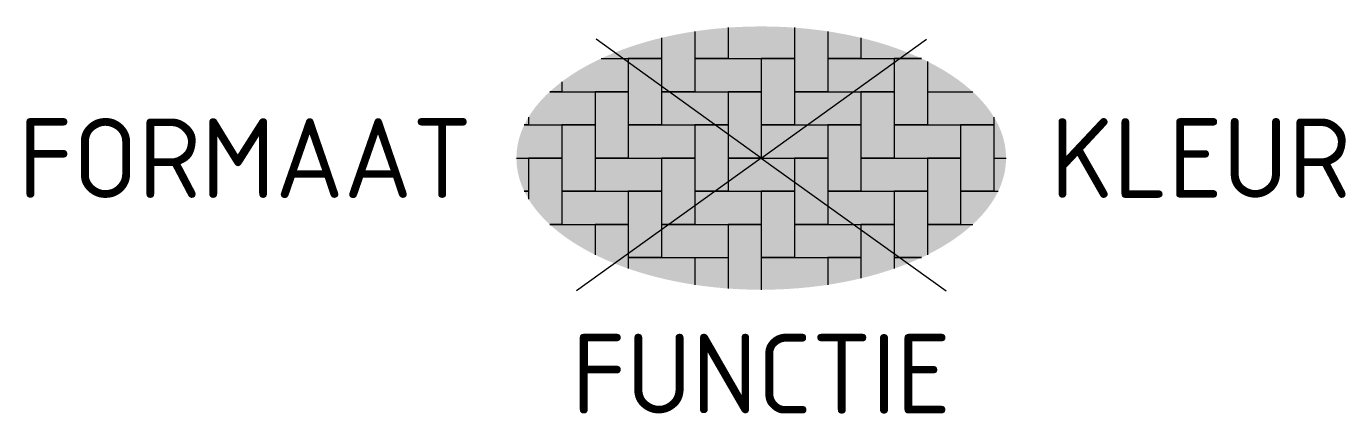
# Model space of a CAD drawing. Header units: metres. Extents: x -16.6 to 13.2, y -5.8 to 3.
import ezdxf
from ezdxf.enums import TextEntityAlignment as Align

# ---------------------------------------------------------------- set-up
doc = ezdxf.new("R2010")
doc.units = ezdxf.units.M
doc.styles.add('NLCS-ISO', font='NLCS-ISO.ttf')

msp = doc.modelspace()

# ---------------------------------------------------------------- hatches: boundary and pattern name
h = msp.add_hatch(color=254)
h.dxf.hatch_style = 1
edge = h.paths.add_edge_path()
edge.add_ellipse((0, 0), major_axis=(-5.525, 0), ratio=0.538462, start_angle=0, end_angle=360)

# ---------------------------------------------------------------- linework, layer by layer
for p, q in [((0, 0), (-3.728, 2.684)), ((-2.25, 2.717), (-2.25, 1.5)), ((-2.25, 2.717), (-2.25, 2.25)), ((-1.5, 2.863), (-1.5, 1.5)), ((-1.5, 2.863), (-1.5, 2.25)), ((-0.75, 2.947), (-0.75, 2.25)), ((-0.75, 2.947), (-0.75, 2.25)), ((0, 0), (3.728, 2.684)), ((0.75, 2.947), (0.75, 1.5)), ((0.75, 2.947), (0.75, 2.25)), ((1.5, 2.863), (1.5, 1.5)), ((1.5, 2.863), (1.5, 2.25)), ((2.25, 2.717), (2.25, 2.25)), ((2.25, 2.717), (2.25, 2.25)), ((-3.615, 2.25), (-3, 2.25)), ((-3.615, 2.25), (-2.25, 2.25)), ((-2.25, 2.25), (-3, 2.25)), ((-3, 2.25), (-3, 0.75)), ((-3, 2.25), (-3, 1.5)), ((-2.25, 2.25), (-2.25, 0.75)), ((-1.5, 2.25), (-1.5, 1.5)), ((-1.5, 2.25), (0, 2.25)), ((-0.75, 2.25), (-1.5, 2.25)), ((-0.75, 2.25), (0.75, 2.25)), ((0.75, 2.25), (0, 2.25)), ((0, 2.25), (0, 0.75)), ((0, 2.25), (0, 1.5)), ((0.75, 2.25), (0.75, 0.75)), ((1.5, 2.25), (1.5, 1.5)), ((1.5, 2.25), (3, 2.25)), ((2.25, 2.25), (1.5, 2.25)), ((2.25, 2.25), (3.615, 2.25)), ((3, 2.25), (3, 1.5)), ((3.615, 2.25), (3, 2.25)), ((3, 2.25), (3, 0.75)), ((3.75, 2.185), (3.75, 0.75)), ((-4.771, 1.5), (-3.75, 1.5)), ((-4.5, 1.5), (-4.771, 1.5)), ((-4.5, 1.726), (-4.5, 1.5)), ((-4.5, 1.726), (-4.5, 1.5)), ((-4.5, 1.5), (-3, 1.5)), ((-3, 1.5), (-3.75, 1.5)), ((-3.75, 1.5), (-3.75, 0)), ((-3.75, 1.5), (-3.75, 0.75)), ((-3, 1.5), (-3, 0)), ((-2.25, 1.5), (-2.25, 0.75)), ((-2.25, 1.5), (-0.75, 1.5)), ((-1.5, 1.5), (-2.25, 1.5)), ((-1.5, 1.5), (0, 1.5)), ((0, 1.5), (-0.75, 1.5)), ((-0.75, 1.5), (-0.75, 0)), ((-0.75, 1.5), (-0.75, 0.75)), ((0, 1.5), (0, 0)), ((0.75, 1.5), (0.75, 0.75)), ((0.75, 1.5), (2.25, 1.5)), ((1.5, 1.5), (0.75, 1.5)), ((1.5, 1.5), (3, 1.5)), ((2.25, 1.5), (2.25, 0.75)), ((3, 1.5), (2.25, 1.5)), ((2.25, 1.5), (2.25, 0)), ((3, 1.5), (3, 0)), ((3.75, 1.5), (3.75, 0.75)), ((3.75, 1.5), (4.771, 1.5)), ((-5.25, 0.927), (-5.25, 0.75)), ((-5.25, 0.927), (-5.25, 0.75)), ((5.25, 0.927), (5.25, 0.75)), ((-5.347, 0.75), (-4.5, 0.75)), ((-5.25, 0.75), (-5.347, 0.75)), ((-5.25, 0.75), (-3.75, 0.75)), ((-3.75, 0.75), (-4.5, 0.75)), ((-4.5, 0.75), (-4.5, -0.75)), ((-4.5, 0.75), (-4.5, 0)), ((-3.75, 0.75), (-3.75, -0.75)), ((-2.25, 0.75), (-3, 0.75)), ((-3, 0.75), (-3, 0)), ((-3, 0.75), (-1.5, 0.75)), ((-2.25, 0.75), (-0.75, 0.75)), ((-0.75, 0.75), (-1.5, 0.75)), ((-1.5, 0.75), (-1.5, -0.75)), ((-1.5, 0.75), (-1.5, 0)), ((-0.75, 0.75), (-0.75, -0.75)), ((0, 0.75), (1.5, 0.75)), ((0, 0.75), (0, 0)), ((0.75, 0.75), (0, 0.75)), ((0.75, 0.75), (2.25, 0.75)), ((1.5, 0.75), (1.5, 0)), ((2.25, 0.75), (1.5, 0.75)), ((1.5, 0.75), (1.5, -0.75)), ((2.25, 0.75), (2.25, -0.75)), ((3, 0.75), (3, 0)), ((3, 0.75), (4.5, 0.75)), ((3.75, 0.75), (3, 0.75)), ((3.75, 0.75), (5.25, 0.75)), ((4.5, 0.75), (4.5, 0)), ((5.25, 0.75), (4.5, 0.75)), ((4.5, 0.75), (4.5, -0.75)), ((5.25, 0.75), (5.25, -0.75)), ((0, 0), (-4.172, -3.003)), ((0, 0), (-0.75, 0)), ((0, 0), (1.5, 0)), ((1.5, 0), (0.75, 0)), ((1.5, 0), (1.5, -1.5)), ((2.25, 0), (2.25, -0.75)), ((2.25, 0), (3.75, 0)), ((3, 0), (2.25, 0)), ((3, 0), (4.5, 0)), ((3.75, 0), (3.75, -0.75)), ((4.5, 0), (3.75, 0)), ((3.75, 0), (3.75, -1.5)), ((4.5, 0), (4.5, -1.5)), ((5.25, 0), (5.25, -0.75)), ((5.25, 0), (5.525, 0)), ((-5.525, 0), (-5.25, 0)), ((-5.525, 0), (-4.5, 0)), ((-4.5, 0), (-5.25, 0)), ((-5.25, 0), (-5.25, -0.927)), ((-5.25, 0), (-5.25, -0.75)), ((-4.5, 0), (-4.5, -1.5)), ((-3, 0), (-3.75, 0)), ((-3.75, 0), (-3.75, -0.75)), ((-3.75, 0), (-2.25, 0)), ((-3, 0), (-1.5, 0)), ((-1.5, 0), (-2.25, 0)), ((-2.25, 0), (-2.25, -1.5)), ((-2.25, 0), (-2.25, -0.75)), ((-1.5, 0), (-1.5, -1.5)), ((-0.75, 0), (-0.75, -0.75)), ((-0.75, 0), (0.75, 0)), ((0, 0), (4.172, -3.003)), ((0.75, 0), (0.75, -0.75)), ((0.75, 0), (0.75, -1.5)), ((-5.25, -0.75), (-5.347, -0.75)), ((-5.347, -0.75), (-5.25, -0.75)), ((-5.25, -0.75), (-5.25, -0.927)), ((-3.75, -0.75), (-4.5, -0.75)), ((-4.5, -0.75), (-4.5, -1.5)), ((-4.5, -0.75), (-3, -0.75)), ((-3.75, -0.75), (-2.25, -0.75)), ((-2.25, -0.75), (-3, -0.75)), ((-3, -0.75), (-3, -2.25)), ((-3, -0.75), (-3, -1.5)), ((-2.25, -0.75), (-2.25, -2.25)), ((-0.75, -0.75), (-1.5, -0.75)), ((-1.5, -0.75), (-1.5, -1.5)), ((-1.5, -0.75), (0, -0.75)), ((-0.75, -0.75), (0.75, -0.75)), ((0, -0.75), (0, -1.5)), ((0.75, -0.75), (0, -0.75)), ((0, -0.75), (0, -2.25)), ((0.75, -0.75), (0.75, -2.25)), ((1.5, -0.75), (1.5, -1.5)), ((1.5, -0.75), (3, -0.75)), ((2.25, -0.75), (1.5, -0.75)), ((2.25, -0.75), (3.75, -0.75)), ((3, -0.75), (3, -1.5)), ((3.75, -0.75), (3, -0.75)), ((3, -0.75), (3, -2.25)), ((3.75, -0.75), (3.75, -2.185)), ((4.5, -0.75), (4.5, -1.5)), ((4.5, -0.75), (5.347, -0.75)), ((5.25, -0.75), (4.5, -0.75)), ((5.25, -0.75), (5.347, -0.75)), ((-4.5, -1.5), (-4.771, -1.5)), ((-4.771, -1.5), (-3.75, -1.5)), ((-4.5, -1.5), (-3, -1.5)), ((-3, -1.5), (-3.75, -1.5)), ((-3.75, -1.5), (-3.75, -2.185)), ((-3.75, -1.5), (-3.75, -2.185)), ((-3, -1.5), (-3, -2.498)), ((-1.5, -1.5), (-2.25, -1.5)), ((-2.25, -1.5), (-2.25, -2.25)), ((-2.25, -1.5), (-0.75, -1.5)), ((-1.5, -1.5), (0, -1.5)), ((-0.75, -1.5), (-0.75, -2.25)), ((0, -1.5), (-0.75, -1.5)), ((-0.75, -1.5), (-0.75, -2.947)), ((0, -1.5), (0, -2.975)), ((1.5, -1.5), (0.75, -1.5)), ((0.75, -1.5), (0.75, -2.25)), ((0.75, -1.5), (2.25, -1.5)), ((1.5, -1.5), (3, -1.5)), ((2.25, -1.5), (2.25, -2.25)), ((3, -1.5), (2.25, -1.5)), ((2.25, -1.5), (2.25, -2.717)), ((3, -1.5), (3, -2.498)), ((3.75, -1.5), (3.75, -2.185)), ((3.75, -1.5), (4.771, -1.5)), ((4.5, -1.5), (3.75, -1.5)), ((4.5, -1.5), (4.771, -1.5)), ((-2.25, -2.25), (-3, -2.25)), ((-3, -2.25), (-3, -2.498)), ((-3, -2.25), (-1.5, -2.25)), ((-2.25, -2.25), (-0.75, -2.25)), ((-1.5, -2.25), (-1.5, -2.863)), ((0.75, -2.25), (0, -2.25)), ((0, -2.25), (0, -2.975)), ((0, -2.25), (1.5, -2.25)), ((0.75, -2.25), (2.25, -2.25)), ((1.5, -2.25), (1.5, -2.863)), ((2.25, -2.25), (1.5, -2.25)), ((1.5, -2.25), (1.5, -2.863)), ((2.25, -2.25), (2.25, -2.717)), ((3, -2.25), (3, -2.498)), ((3, -2.25), (3.615, -2.25)), ((3.615, -2.25), (3, -2.25))]:
    msp.add_line(p, q)

# ---------------------------------------------------------------- texts
at = {"style": 'NLCS-ISO'}
msp.add_attdef('FORMAAT', text='30x15', height=1.8, dxfattribs=at).set_placement((-6.525, 0), align=Align.MIDDLE_RIGHT)
msp.add_attdef('KLEUR', text='G', height=1.8, dxfattribs=at).set_placement((6.525, 0), align=Align.MIDDLE_LEFT)
at = {"style": 'NLCS-ISO', "flags": 1}
msp.add_attdef('FUNCTIE', text='', height=1.8, dxfattribs=at).set_placement((0, -3.975), align=Align.TOP_CENTER)

doc.saveas('drawing.dxf')
